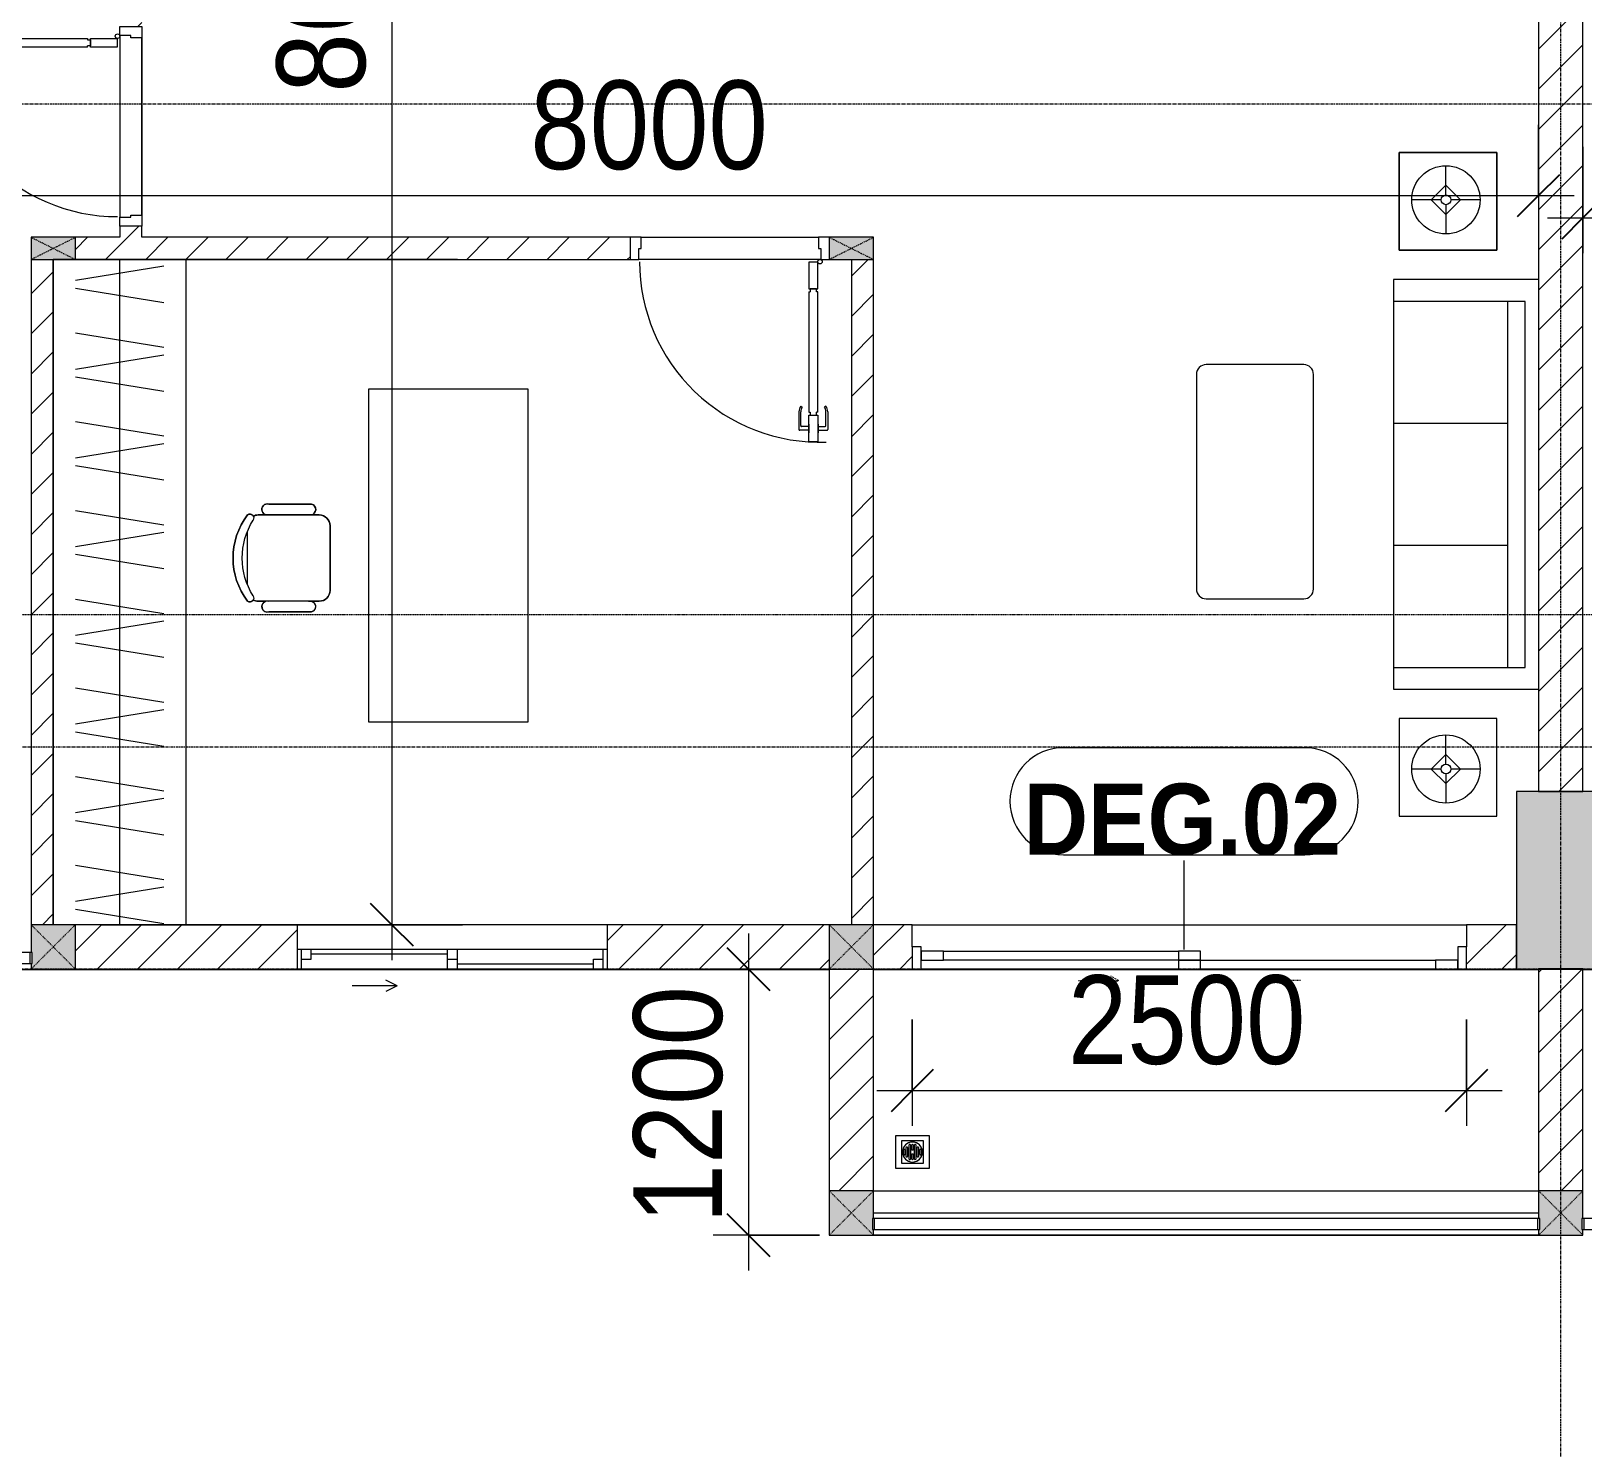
# Model space of a CAD drawing. Header units: millimetres. Extents: x 1591 to 239243, y -15958 to 82755.
# Drawn here: x 164251 to 171251, y 22377 to 28767 of the extents above; entities that cross this region are included whole.
import ezdxf

# ---------------------------------------------------------------- set-up
doc = ezdxf.new("R2010")
doc.units = ezdxf.units.MM
for name, pattern in [('Dash Dot 3_16_', [7.9375, 4.7625, -1.5875, 0, -1.5875]), ('Dash_2_', [6, 3, -3]), ('Grid Line', [22.225, 12.7, -3.175, 3.175, -3.175])]:
    doc.linetypes.add(name, pattern=pattern)
for name, color, linetype, lineweight in [('0-1', 250, 'Continuous', 5), ('A-ANNO-DIMS', 211, 'Continuous', 9), ('A-ANNO-DIMS-160', 211, 'Continuous', 9), ('A-DETL-GENF-1', 9, 'Continuous', 9), ('A-DOOR', 31, 'Continuous', 9), ('A-DOOR-1', 254, 'Continuous', 9), ('A-DOOR-2', 9, 'Continuous', 9), ('A-DOOR-FRAM', 31, 'Continuous', 9), ('A-DOOR-HDLN', 31, 'Dash_2_', 9), ('A-DOOR-IDEN', 31, 'Continuous', 9), ('A-FLOR-1', 7, 'Continuous', 9), ('A-FLOR-2', 9, 'Continuous', 9), ('A-FLOR-HRAL', 11, 'Continuous', 9), ('A-FLOR-HRAL-1', 254, 'Continuous', 9), ('A-FLOR-HRAL-2', 9, 'Continuous', 9), ('A-GLAZ', 151, 'Continuous', 9), ('A-WALL', 113, 'Continuous', 9), ('A-WALL-1', 253, 'Continuous', 18), ('A-WALL-2', 9, 'Continuous', 9), ('A-WALL-3', 113, 'Continuous', 18), ('A-WALL-PATT-1', 10, 'Continuous', 9), ('A-WALL-PATT-2', 111, 'Continuous', 9), ('G-ANNO-SYMB-1', 111, 'Dash Dot 3_16_', 18), ('I-FURN', 30, 'Continuous', 9), ('I-FURN-1', 254, 'Continuous', 9), ('M-EQPM-1', 254, 'Continuous', 9), ('S-COLS', 52, 'Continuous', 9), ('S-COLS-1', 52, 'Continuous', 5), ('S-COLS-2', 250, 'Continuous', 18), ('S-COLS-4', 254, 'Continuous', 9), ('S-COLS-5', 253, 'Continuous', 18), ('S-COLS-6', 52, 'Continuous', 18), ('S-COLS-HDLN', 52, 'Dash_2_', 9), ('S-COLS-HDLN-1', 9, 'Dash_2_', 9), ('S-GRID-1', 1, 'Grid Line', 9)]:
    doc.layers.add(name, color=color, linetype=linetype, lineweight=lineweight)
doc.styles.add('Arial_B_4', font='arialbd_0.ttf', dxfattribs={"width": 0.9, "height": 320})
doc.styles.add('UTM Avo', font='UTM Avo.ttf', dxfattribs={"width": 0.9, "height": 400})
doc.dimstyles.new('1_Dim_chi_tiet_2_5', dxfattribs={"dimscale": 304.8, "dimtxt": 399.720379, "dimasz": 0.629921, "dimexe": 0.524934, "dimexo": 0.0625, "dimgap": 0.052493, "dimtad": 1, "dimdec": 0, "dimrnd": 5, "dimzin": 0, "dimdsep": 46, "dimtxsty": 'UTM Avo', "dimblk1": 'OBLIQUE', "dimblk2": 'OBLIQUE', "dimsah": 1, "dimcen": 0.09, "dimdle": 0.524934, "dimazin": 0, "dimtfac": 1, "dimtdec": 4, "dimtix": 1, "dimtmove": 0, "dimatfit": 3, "dimfxl": 1.049869, "dimfxlon": 1, "dimtvp": 1, "dimtolj": 1, "dimtzin": 0, "dimarcsym": 2})
doc.dimstyles.new('1_Dim_chi_tiet_2_5_1', dxfattribs={"dimscale": 304.8, "dimtxt": 399.720379, "dimasz": 0.629921, "dimexe": 0.524934, "dimexo": 0.0625, "dimgap": 0.052493, "dimtad": 1, "dimdec": 0, "dimrnd": 5, "dimzin": 0, "dimdsep": 46, "dimtxsty": 'UTM Avo', "dimblk1": 'OBLIQUE', "dimblk2": 'OBLIQUE', "dimsah": 1, "dimcen": 0.09, "dimdle": 0.524934, "dimazin": 0, "dimtfac": 1, "dimtdec": 4, "dimtix": 1, "dimtmove": 0, "dimatfit": 3, "dimfxl": 1.049869, "dimfxlon": 1, "dimtvp": 1, "dimtolj": 1, "dimtzin": 0, "dimarcsym": 2})
pattern_1 = [(45, (0, 0), (-90.50967, 90.50967), [])]
pattern_2 = [(45, (101998.83, 0), (-90.50967, 90.50967), [])]

# ---------------------------------------------------------------- blocks, each defined once
blk = doc.blocks.new('NCV_TKTC_KET CAU_rvt-1-TKCS_MB TẦNG 5')
at = {"layer": 'S-COLS-1'}
blk.add_hatch(color=256, dxfattribs=at).paths.add_polyline_path([(69352.6, 24536.9), (69352.6, 25336.9), (68952.6, 25336.9), (68952.6, 24536.9), (69252.6, 24536.9)])
at = {"layer": 'A-FLOR-1'}
for p, q in [((61127.6, 24535.3), (62252.6, 24535.3)), ((62252.6, 24535.3), (65852.6, 24535.3)), ((66052.6, 24535.3), (69052.6, 24535.3)), ((69252.6, 24535.3), (73833.2, 24535.3)), ((66052.6, 23336.9), (69052.6, 23336.9))]:
    blk.add_line(p, q, dxfattribs=at)
at = {"layer": 'S-COLS-2'}
for p, q in [((69352.6, 25336.9), (68952.6, 25336.9)), ((68952.6, 25336.9), (68952.6, 24536.9)), ((68952.6, 24536.9), (69352.6, 24536.9))]:
    blk.add_line(p, q, dxfattribs=at)
blk = doc.blocks.new('DOOR_CW_01 CANH MO-PANEL KINH - DIW_01-900x2200-CỬA GỖ VÂN LAMINATE-553393-TKCS_MB TẦNG 5')
at = {"layer": 'A-DETL-GENF-1'}
for p, q in [((-397, 872), (-357, 872)), ((-397, 752), (-397, 872)), ((-357, 872), (-357, 752)), ((-442, 737), (-442, 816.5)), ((-399, 820.5), (-438, 820.5)), ((-434, 799.5), (-434, 737)), ((-399, 803.5), (-430, 803.5)), ((-399, 831.8), (-397, 831.8)), ((-399, 792.2), (-399, 831.8)), ((-397, 792.2), (-399, 792.2)), ((-397, 792.2), (-397, 831.8)), ((-357, 792.2), (-357, 831.8)), ((-355, 831.8), (-357, 831.8)), ((-357, 792.2), (-355, 792.2)), ((-355, 792.2), (-355, 831.8)), ((-355, 820.5), (-316, 820.5)), ((-355, 803.5), (-324, 803.5)), ((-320, 799.5), (-320, 737)), ((-312, 737), (-312, 816.5)), ((-433.9, 711.2), (-427.3, 715.8)), ((-357, 752), (-397, 752)), ((-397, 738), (-391, 738)), ((-397, 738), (-397, 196)), ((-363, 752), (-391, 752)), ((-391, 752), (-391, 738)), ((-363, 738), (-363, 752)), ((-357, 738), (-363, 738)), ((-357, 196), (-357, 738)), ((-320.1, 711.2), (-326.7, 715.8)), ((-397, 196), (-391, 196)), ((-357, 182), (-397, 182)), ((-397, 182), (-397, 62)), ((-391, 196), (-391, 182)), ((-391, 182), (-363, 182)), ((-357, 196), (-363, 196)), ((-363, 182), (-363, 196)), ((-357, 62), (-357, 182)), ((-397, 62), (-357, 62))]:
    blk.add_line(p, q, dxfattribs=at)
blk.add_circle((-407, 60), 10, dxfattribs=at)
for centre, radius, start, end in [((-407, 60), 814, 360, 92), ((-438, 816.5), 4, 90, 180), ((-430, 799.5), 4, 90, 180), ((-324, 799.5), 4, 360, 90), ((-316, 816.5), 4, 0, 90), ((-397, 737), 45, 180, 215), ((-397, 737), 37, 180, 215), ((-357, 737), 37, 325, 0), ((-357, 737), 45, 325, 0)]:
    blk.add_arc(centre, radius, start, end, dxfattribs=at)
at = {"layer": 'A-DOOR-2'}
for p, q in [((-410, 50), (-450, 50)), ((-450, 50), (-450, -50)), ((-410, 0), (-410, 50)), ((-400, 0), (-410, 0)), ((-407, 50), (-382, 50)), ((-400, -50), (-400, 0)), ((410, 0), (400, 0)), ((400, 0), (400, -50)), ((450, 50), (410, 50)), ((410, 50), (410, 0)), ((450, -50), (450, 50)), ((-450, -50), (-400, -50)), ((400, -50), (450, -50))]:
    blk.add_line(p, q, dxfattribs=at)
blk = doc.blocks.new('TU DO LV A - TU DO LV A-885793-TKCS_MB TẦNG 5')
at = {"layer": 'I-FURN'}
for p, q in [((4.3, 101), (68.9, 499)), ((169, 101), (104.4, 499)), ((202.5, 101), (267.1, 499)), ((404.3, 101), (468.9, 499)), ((569, 101), (504.4, 499)), ((602.5, 101), (667.1, 499)), ((804.3, 101), (868.9, 499)), ((969, 101), (904.4, 499)), ((1002.5, 101), (1067.1, 499)), ((1204.3, 101), (1268.9, 499)), ((1369, 101), (1304.4, 499)), ((1402.5, 101), (1467.1, 499)), ((1604.3, 101), (1668.9, 499)), ((1769, 101), (1704.4, 499)), ((1802.5, 101), (1867.1, 499)), ((2004.3, 101), (2068.9, 499)), ((2169, 101), (2104.4, 499)), ((2202.5, 101), (2267.1, 499)), ((2404.3, 101), (2468.9, 499)), ((2569, 101), (2504.4, 499)), ((2602.5, 101), (2667.1, 499)), ((2804.3, 101), (2868.9, 499)), ((2969, 101), (2904.4, 499)), ((0, 300), (3000, 300)), ((0, 0), (3000, 0))]:
    blk.add_line(p, q, dxfattribs=at)
at = {"layer": 'I-FURN-1'}
blk.add_line((0, 0), (3000, 0), dxfattribs=at)
blk = doc.blocks.new('BAN LV A - BAN LV A_dwg_ban hoc2-348006-TKCS_MB TẦNG 5')
at = {"layer": 'I-FURN'}
for p, q in [((145.8, 437.4), (-145.8, 437.4)), ((-243, 354.4), (-243, 162)), ((-194.4, 388.8), (-194.4, 113.4)), ((194.4, 113.4), (194.4, 388.8)), ((194.4, 351.4), (194.4, 150.8)), ((243.7, 162), (243.7, 354.4)), ((-120.5, 64.8), (120.5, 64.8))]:
    blk.add_line(p, q, dxfattribs=at)
at = {"layer": 'I-FURN', "flags": 128}
blk.add_lwpolyline([(-737.8, 610.5), (-737.8, 1330.5), (-154.9, 1330.5), (762.2, 1330.5), (762.2, 610.5)], close=True, dxfattribs=at)
at = {"layer": 'I-FURN'}
for centre, radius, start, end in [((-145.8, 388.8), 48.6, 90, 180), ((145.8, 388.8), 48.6, 360, 90), ((-218.7, 347.3), 25.3, 343.7398, 163.7398), ((219.4, 347.3), 25.3, 16.2602, 170.70537), ((-218.7, 154.9), 25.3, 163.7398, 16.2602), ((219.4, 154.9), 25.3, 189.29463, 16.2602), ((-180.2, 75.4), 17.8, 57.97259, 216.69006), ((-145.8, 113.4), 48.6, 180, 207.58444), ((0, 359.3), 318.2, 237.57575, 302.42425), ((180.2, 75.4), 17.8, 323.30994, 122.02741), ((145.8, 113.4), 48.6, 332.41556, 0), ((0, 324), 324, 233.1301, 306.8699)]:
    blk.add_arc(centre, radius, start, end, dxfattribs=at)
blk = doc.blocks.new('BAN LV A - BAN LV A_dwg-348005-TKCS_MB TẦNG 5')
at = {"extrusion": (0, 0, -1), "zscale": -1, "rotation": 180}
blk.add_blockref('BAN LV A - BAN LV A_dwg_ban hoc2-348006-TKCS_MB TẦNG 5', (-729, 1383.7), dxfattribs=at)
blk = doc.blocks.new('BAN LV A - BAN LV A-348231-TKCS_MB TẦNG 5')
at = {"layer": 'I-FURN-1'}
for p, q in [((534.6, 1270.3), (534.6, 1235.9)), ((923.4, 1232.9), (923.4, 1270.3)), ((486, 1221.7), (486, 1029.3)), ((972.7, 1029.3), (972.7, 1221.7)), ((534.6, 1029.3), (534.6, 994.9)), ((923.4, 994.9), (923.4, 1032.3)), ((583.2, 946.3), (874.8, 946.3)), ((1491.2, 773.2), (-8.8, 773.2)), ((-8.8, 773.2), (-8.8, 53.2)), ((1491.2, 53.2), (1491.2, 773.2)), ((-8.8, 53.2), (1491.2, 53.2))]:
    blk.add_line(p, q, dxfattribs=at)
for centre, radius, start, end in [((729, 1059.7), 324, 53.1301, 126.8699), ((548.9, 1308.3), 17.8, 143.30994, 240.59603), ((583.2, 1270.3), 48.6, 152.41556, 180), ((909.2, 1308.3), 17.8, 299.40397, 36.69006), ((874.8, 1270.3), 48.6, 360, 27.58444), ((510.3, 1228.8), 25.3, 16.2602, 196.2602), ((948.4, 1228.8), 25.3, 343.7398, 170.70537), ((510.3, 1036.4), 25.3, 196.2602, 343.7398), ((583.2, 994.9), 48.6, 180, 270), ((874.8, 994.9), 48.6, 270, 360), ((948.4, 1036.4), 25.3, 189.29463, 343.7398)]:
    blk.add_arc(centre, radius, start, end, dxfattribs=at)
blk.add_blockref('BAN LV A - BAN LV A_dwg-348005-TKCS_MB TẦNG 5', (0, 0))
blk = doc.blocks.new('LOBBY_SOFA_1 - LOBBY_SOFA_1-V46-TKCS_MB TẦNG 5')
at = {"layer": 'I-FURN'}
for p, q in [((-2556, -4.9), (-2556, -660)), ((-2457, -66), (-2457, -660)), ((-807, -66), (-2457, -66)), ((-807, -660), (-807, -66)), ((-708, -660), (-708, -4.9)), ((-3128.2, -193.5), (-2688.2, -193.5)), ((-3128.2, -633.5), (-3128.2, -193.5)), ((-2688.2, -193.5), (-2688.2, -633.5)), ((-807, -143), (-2457, -143)), ((-1907, -143), (-1907, -660)), ((-1357, -143), (-1357, -660)), ((-575.9, -193.5), (-575.9, -633.5)), ((-135.9, -193.5), (-575.9, -193.5)), ((-135.9, -633.5), (-135.9, -193.5)), ((-2915.4, -269), (-2915.4, -401)), ((-348.6, -269), (-348.6, -401)), ((-2915.4, -357), (-2981.4, -423)), ((-2849.4, -423), (-2915.4, -357)), ((-414.6, -423), (-348.6, -357)), ((-348.6, -357), (-282.6, -423)), ((-2937.4, -423), (-3069.4, -423)), ((-2981.4, -423), (-2915.4, -489)), ((-2915.4, -489), (-2849.4, -423)), ((-2915.4, -445), (-2915.4, -577)), ((-2893.4, -423), (-2761.4, -423)), ((-370.6, -423), (-502.6, -423)), ((-348.6, -489), (-414.6, -423)), ((-282.6, -423), (-348.6, -489)), ((-348.6, -445), (-348.6, -577)), ((-326.6, -423), (-194.6, -423)), ((-2688.2, -633.5), (-3128.2, -633.5)), ((-2556, -660), (-708, -660)), ((-575.9, -633.5), (-135.9, -633.5)), ((-1160.3, -1020.5), (-2128.3, -1020.5)), ((-2172.3, -1064.5), (-2172.3, -1504.5)), ((-1116.3, -1504.5), (-1116.3, -1064.5)), ((-2128.3, -1548.5), (-1160.3, -1548.5))]:
    blk.add_line(p, q, dxfattribs=at)
for centre, radius in [((-2915.4, -423), 154), ((-348.6, -423), 154), ((-2915.4, -423), 22), ((-348.6, -423), 22)]:
    blk.add_circle(centre, radius, dxfattribs=at)
for centre, start, end in [((-2128.3, -1064.5), 90, 180), ((-1160.3, -1064.5), 0, 90), ((-2128.3, -1504.5), 180, 270), ((-1160.3, -1504.5), 270, 0)]:
    blk.add_arc(centre, 44, start, end, dxfattribs=at)
at = {"layer": 'I-FURN-1'}
for p, q in [((-2556, -4.9), (-2556, -660)), ((-708, -660), (-708, -4.9)), ((-2688.2, -193.5), (-3128.2, -193.5)), ((-3128.2, -193.5), (-3128.2, -633.5)), ((-2688.2, -633.5), (-2688.2, -193.5)), ((-135.9, -193.5), (-575.9, -193.5)), ((-575.9, -193.5), (-575.9, -633.5)), ((-135.9, -633.5), (-135.9, -193.5)), ((-3128.2, -633.5), (-2688.2, -633.5)), ((-2556, -660), (-708, -660)), ((-575.9, -633.5), (-135.9, -633.5)), ((-1160.3, -1020.5), (-2128.3, -1020.5)), ((-2172.3, -1064.5), (-2172.3, -1504.5)), ((-1116.3, -1504.5), (-1116.3, -1064.5)), ((-2128.3, -1548.5), (-1160.3, -1548.5))]:
    blk.add_line(p, q, dxfattribs=at)
for centre, start, end in [((-2128.3, -1064.5), 90, 180), ((-1160.3, -1064.5), 0, 90), ((-2128.3, -1504.5), 180, 270), ((-1160.3, -1504.5), 270, 0)]:
    blk.add_arc(centre, 44, start, end, dxfattribs=at)
blk = doc.blocks.new('THU NUOC - THU NUOC-455054-TKCS_MB TẦNG 5')
at = {"layer": 'M-EQPM-1'}
for p, q in [((-66.3, -70.6), (-66.3, 79.4)), ((-66.3, 79.4), (83.7, 79.4)), ((83.7, 79.4), (83.7, -70.6)), ((58.7, 54.4), (-41.3, 54.4)), ((-41.3, 54.4), (-41.3, -45.6)), ((-23.3, 19.6), (40.9, 19.6)), ((40.9, 13.6), (-23.3, 13.6)), ((-23.3, 7.2), (0.7, 7.2)), ((0.7, 1.2), (-23.3, 1.2)), ((-11, 32.1), (28.5, 32.1)), ((28.5, 26.1), (-11, 26.1)), ((-1.1, 44.5), (18.5, 44.5)), ((18.5, 38.5), (-1.1, 38.5)), ((0.7, 7.2), (0.7, 1.2)), ((16.7, 1.2), (16.7, 7.2)), ((16.7, 7.2), (40.9, 7.2)), ((40.9, 1.2), (16.7, 1.2)), ((58.7, -45.6), (58.7, 54.4)), ((-41.3, -45.6), (58.7, -45.6)), ((-23.3, -4.8), (40.9, -4.8)), ((40.9, -10.8), (-23.3, -10.8)), ((-11, -17.3), (28.5, -17.3)), ((28.5, -23.3), (-11, -23.3)), ((-1.1, -29.6), (18.5, -29.6)), ((18.5, -35.6), (-1.1, -35.6)), ((83.7, -70.6), (-66.3, -70.6))]:
    blk.add_line(p, q, dxfattribs=at)
for centre, radius, start, end in [((8.7, 4.4), 45, 0, 180), ((8.7, 4.4), 45, 360, 180), ((8.7, 4.4), 45, 180, 0), ((8.7, 4.4), 45, 180, 360), ((-23.3, 16.6), 3, 90, 270), ((-23.3, 4.2), 3, 90, 270), ((-11, 29.1), 3, 90, 270), ((-1.1, 41.5), 3, 90, 270), ((18.5, 41.5), 3, 270, 90), ((28.5, 29.1), 3, 270, 90), ((40.9, 16.6), 3, 270, 90), ((40.9, 4.2), 3, 270, 90), ((-23.3, -7.8), 3, 90, 270), ((-11, -20.3), 3, 90, 270), ((-1.1, -32.6), 3, 90, 270), ((18.5, -32.6), 3, 270, 90), ((28.5, -20.3), 3, 270, 90), ((40.9, -7.8), 3, 270, 90)]:
    blk.add_arc(centre, radius, start, end, dxfattribs=at)
blk = doc.blocks.new('Railing - 50 x 10mm-901205-TKCS_MB TẦNG 5')
at = {"layer": 'A-FLOR-HRAL-2'}
for p, q in [((25, 5), (-25, 5)), ((-25, 5), (-25, -5)), ((25, -5), (25, 5)), ((-25, -5), (25, -5))]:
    blk.add_line(p, q, dxfattribs=at)
blk = doc.blocks.new('Railing - Railing-883261-TKCS_MB TẦNG 5')
at = {"layer": 'A-FLOR-HRAL-2'}
for p, q in [((39339.1, 15351.2), (38244.1, 15351.2)), ((38244.1, 15301.2), (39339.1, 15301.2))]:
    blk.add_line(p, q, dxfattribs=at)
at = {"rotation": 90.00000000000001}
for p in [(38219.1, 15326.2), (39344.1, 15326.2)]:
    blk.add_blockref('Railing - 50 x 10mm-901205-TKCS_MB TẦNG 5', p, dxfattribs=at)
blk = doc.blocks.new('G1_SOF - BO TRU - 100x200-V79-TKCS_MB TẦNG 5')
at = {"layer": 'S-COLS'}
blk.add_hatch(color=256, dxfattribs=at).paths.add_polyline_path([(50, -100), (50, 98.4), (-50, 98.4), (-50, -100)])
at = {"layer": 'S-COLS-5'}
for p, q in [((-50, 98.4), (-50, -100)), ((50, -100), (50, 98.4)), ((-50, -100), (50, -100))]:
    blk.add_line(p, q, dxfattribs=at)
at = {"layer": 'S-COLS-HDLN-1'}
for p, q in [((50, 100), (-50, -100)), ((-50, 100), (50, -100))]:
    blk.add_line(p, q, dxfattribs=at)
blk = doc.blocks.new('G1_SOF - BO TRU - 100x200-745959-TKCS_MB TẦNG 5')
at = {"layer": 'S-COLS'}
blk.add_hatch(color=256, dxfattribs=at).paths.add_polyline_path([(-50, 100), (-50, -100), (50, -100), (50, 100)])
at = {"layer": 'S-COLS-5'}
for p, q in [((50, 100), (-50, 100)), ((-50, 100), (-50, -100)), ((50, -100), (50, 100)), ((-50, -100), (50, -100))]:
    blk.add_line(p, q, dxfattribs=at)
at = {"layer": 'S-COLS-HDLN-1'}
for p, q in [((50, 100), (-50, -100)), ((-50, 100), (50, -100))]:
    blk.add_line(p, q, dxfattribs=at)
blk = doc.blocks.new('DOOR_CW_01 CANH MO-PANEL KINH - DIG_01-900x2200-CỬA NHÔM KÍNH-901215-TKCS_MB TẦNG 5')
at = {"layer": 'A-DETL-GENF-1'}
for p, q in [((-397, -182), (-397, -62)), ((-397, -62), (-357, -62)), ((-357, -62), (-357, -182)), ((-357, -182), (-397, -182)), ((-397, -196), (-391, -196)), ((-397, -738), (-397, -196)), ((-391, -196), (-391, -182)), ((-391, -182), (-363, -182)), ((-363, -182), (-363, -196)), ((-357, -196), (-363, -196)), ((-357, -196), (-357, -738)), ((-442, -737), (-442, -816.5)), ((-434, -799.5), (-434, -737)), ((-433.9, -711.2), (-427.3, -715.8)), ((-397, -738), (-391, -738)), ((-357, -752), (-397, -752)), ((-397, -752), (-397, -872)), ((-391, -752), (-391, -738)), ((-363, -752), (-391, -752)), ((-357, -738), (-363, -738)), ((-363, -738), (-363, -752)), ((-357, -872), (-357, -752)), ((-320.1, -711.2), (-326.7, -715.8)), ((-320, -799.5), (-320, -737)), ((-312, -737), (-312, -816.5)), ((-399, -820.5), (-438, -820.5)), ((-399, -803.5), (-430, -803.5)), ((-399, -792.2), (-399, -831.8)), ((-397, -792.2), (-399, -792.2)), ((-399, -831.8), (-397, -831.8)), ((-397, -792.2), (-397, -831.8)), ((-357, -792.2), (-357, -831.8)), ((-357, -792.2), (-355, -792.2)), ((-355, -831.8), (-357, -831.8)), ((-355, -792.2), (-355, -831.8)), ((-355, -803.5), (-324, -803.5)), ((-355, -820.5), (-316, -820.5)), ((-397, -872), (-357, -872))]:
    blk.add_line(p, q, dxfattribs=at)
blk.add_circle((-407, -60), 10, dxfattribs=at)
for centre, radius, start, end in [((-407, -60), 814, 268, 0), ((-397, -737), 45, 145, 180), ((-397, -737), 37, 145, 180), ((-357, -737), 37, 0, 35), ((-357, -737), 45, 360, 35), ((-438, -816.5), 4, 180, 270), ((-430, -799.5), 4, 180, 270), ((-324, -799.5), 4, 270, 0), ((-316, -816.5), 4, 270, 0)]:
    blk.add_arc(centre, radius, start, end, dxfattribs=at)
at = {"layer": 'A-DOOR-2'}
for p, q in [((-450, -50), (-450, 50)), ((-450, 50), (-400, 50)), ((-400, 50), (-400, 0)), ((400, 0), (400, 50)), ((400, 50), (450, 50)), ((450, 50), (450, -50)), ((-410, -50), (-450, -50)), ((-410, 0), (-410, -50)), ((-400, 0), (-410, 0)), ((-407, -50), (-382, -50)), ((410, 0), (400, 0)), ((410, -50), (410, 0)), ((450, -50), (410, -50))]:
    blk.add_line(p, q, dxfattribs=at)
blk = doc.blocks.new('NCV_TKTC_TANG 5_rvt-1-TKCS_MB TẦNG 5')
at = {"layer": 'A-WALL-PATT-1'}
h = blk.add_hatch(dxfattribs=at)
h.set_pattern_fill('FP_1', color=256, style=0, pattern_type=2)
h.set_pattern_definition(pattern_1)
h.paths.add_polyline_path([(62752.6, 27836.9), (62752.6, 27886.9), (62652.6, 27886.9), (62652.6, 27836.9)])
h.paths.add_polyline_path([(62752.6, 28786.9), (62752.6, 28836.9), (62652.6, 28836.9), (62652.6, 28786.9), (62702.6, 28786.9)])
h = blk.add_hatch(dxfattribs=at)
h.set_pattern_fill('FP_1', color=256, style=0, pattern_type=2)
h.set_pattern_definition(pattern_1)
h.paths.add_polyline_path([(64954.2, 27736.9), (64954.2, 27836.9), (62452.6, 27836.9), (62452.6, 27736.9), (64175.6, 27736.9)])
h = blk.add_hatch(dxfattribs=at)
h.set_pattern_fill('FP_1', color=256, style=0, pattern_type=2)
h.set_pattern_definition(pattern_1)
h.paths.add_polyline_path([(62277, 24736.9), (62352.6, 24736.9), (62352.6, 27736.9), (62252.6, 27736.9), (62252.6, 24736.9)])
h = blk.add_hatch(dxfattribs=at)
h.set_pattern_fill('FP_1', color=256, style=0, pattern_type=2)
h.set_pattern_definition(pattern_1)
h.paths.add_polyline_path([(65952.6, 24736.9), (66052.6, 24736.9), (66052.6, 27736.9), (65952.6, 27736.9), (65952.6, 25336.9)])
at = {"layer": 'A-FLOR-2'}
for p, q in [((62652.6, 28746.9), (62652.6, 27926.9)), ((62752.6, 28736.9), (62752.6, 27936.9)), ((62752.6, 27936.9), (62752.6, 28736.9)), ((65004.2, 27836.9), (65804.2, 27836.9)), ((62352.6, 27736.9), (62352.6, 24736.9)), ((62452.6, 27736.9), (62352.6, 27736.9)), ((62952.6, 27736.9), (62452.6, 27736.9)), ((64175.6, 27736.9), (62952.6, 27736.9)), ((65814.2, 27736.9), (64994.2, 27736.9)), ((62563.5, 24736.9), (62952.6, 24736.9)), ((62952.6, 24736.9), (63452.6, 24736.9)), ((63452.6, 24736.9), (64175.6, 24736.9)), ((66227.6, 24736.9), (68727.6, 24736.9)), ((66052.6, 23536.9), (69052.6, 23536.9))]:
    blk.add_line(p, q, dxfattribs=at)
at = {"layer": 'A-WALL-1'}
for p, q in [((62652.6, 27886.9), (62652.6, 27836.9)), ((62752.6, 27836.9), (62752.6, 27886.9)), ((62652.6, 27836.9), (62452.6, 27836.9)), ((64954.2, 27836.9), (62752.6, 27836.9)), ((62252.6, 27736.9), (62252.6, 24736.9)), ((62352.6, 24736.9), (62352.6, 27736.9)), ((62452.6, 27736.9), (64954.2, 27736.9)), ((65952.6, 27736.9), (65952.6, 24736.9)), ((66052.6, 24736.9), (66052.6, 27736.9))]:
    blk.add_line(p, q, dxfattribs=at)
at = {"layer": 'A-WALL-2'}
for p, q in [((65004.2, 27836.9), (65804.2, 27836.9)), ((65814.2, 27736.9), (64994.2, 27736.9))]:
    blk.add_line(p, q, dxfattribs=at)
at = {"layer": 'A-DOOR-1'}
for name, p, rotation in [('DOOR_CW_01 CANH MO-PANEL KINH - DIG_01-900x2200-CỬA NHÔM KÍNH-901215-TKCS_MB TẦNG 5', (62702.6, 28336.9), 269.9999999999989), ('DOOR_CW_01 CANH MO-PANEL KINH - DIW_01-900x2200-CỬA GỖ VÂN LAMINATE-553393-TKCS_MB TẦNG 5', (65404.2, 27786.9), 180)]:
    blk.add_blockref(name, p, dxfattribs=dict(at, rotation=rotation))
at = {"layer": 'A-FLOR-HRAL-1'}
blk.add_blockref('Railing - Railing-883261-TKCS_MB TẦNG 5', (22908.5, 9260.7), dxfattribs=at)
at = {"layer": 'I-FURN-1'}
for name, p, rotation in [('LOBBY_SOFA_1 - LOBBY_SOFA_1-V46-TKCS_MB TẦNG 5', (69057.5, 25090.4), 270.0000000000005), ('TU DO LV A - TU DO LV A-885793-TKCS_MB TẦNG 5', (62952.6, 24736.9), 89.99999999999993), ('BAN LV A - BAN LV A-348231-TKCS_MB TẦNG 5', (64547.4, 25661.2), 90.0000000000001)]:
    blk.add_blockref(name, p, dxfattribs=dict(at, rotation=rotation))
at = {"layer": 'M-EQPM-1', "rotation": 90.00000000000007}
blk.add_blockref('THU NUOC - THU NUOC-455054-TKCS_MB TẦNG 5', (66232.6, 23703.1), dxfattribs=at)
at = {"layer": 'S-COLS-4', "rotation": 89.99999999999945}
for name, p in [('G1_SOF - BO TRU - 100x200-745959-TKCS_MB TẦNG 5', (62352.6, 27786.9)), ('G1_SOF - BO TRU - 100x200-V79-TKCS_MB TẦNG 5', (65952.6, 27786.9))]:
    blk.add_blockref(name, p, dxfattribs=at)
blk = doc.blocks.new('G1_SOF - BO TRU - 200x200-V14-TKCS_MB TẦNG 5')
at = {"layer": 'S-COLS'}
blk.add_hatch(color=256, dxfattribs=at).paths.add_polyline_path([(100, -100), (100, 100), (-100, 100), (-99, -25.1), (-95, -25.1), (-95.8, -75.1), (-100, -75.1), (-98.8, -100), (-95, -100)])
at = {"layer": 'S-COLS-6'}
for p, q in [((100, 100), (-100, 100)), ((-100, 100), (-100, -25.1)), ((100, -100), (100, 100)), ((-100, -75.1), (-100, -100)), ((-100, -100), (100, -100))]:
    blk.add_line(p, q, dxfattribs=at)
at = {"layer": 'S-COLS-HDLN'}
for p, q in [((100, 100), (-100, -100)), ((-100, 100), (100, -100))]:
    blk.add_line(p, q, dxfattribs=at)
blk = doc.blocks.new('G1_SOF - BO TRU - 200x200-V16-TKCS_MB TẦNG 5')
at = {"layer": 'S-COLS'}
blk.add_hatch(color=256, dxfattribs=at).paths.add_polyline_path([(99.9, -100), (100, -99.6), (99.9, -74.6), (94.9, -74.6), (94.9, -24.6), (100, -24.6), (99.9, 100), (-100, 100), (-100, -24.6), (-95.1, -24.6), (-95.1, -74.6), (-100, -74.6), (-100, -100)])
at = {"layer": 'S-COLS-6'}
for p, q in [((100, 100), (-100, 100)), ((-100, 100), (-100, -24.6)), ((100, -24.6), (100, 100)), ((-100, -74.6), (-100, -100)), ((-100, -100), (100, -100)), ((100, -100), (100, -74.6))]:
    blk.add_line(p, q, dxfattribs=at)
at = {"layer": 'S-COLS-HDLN'}
for p, q in [((100, 100), (-100, -100)), ((-100, 100), (100, -100))]:
    blk.add_line(p, q, dxfattribs=at)
blk = doc.blocks.new('G1_SOF - BO TRU - 200x200-V17-TKCS_MB TẦNG 5')
at = {"layer": 'S-COLS'}
blk.add_hatch(color=256, dxfattribs=at).paths.add_polyline_path([(-100, -100), (100, -99.6), (100, -74.6), (95, -73.3), (95, -24.6), (100, -24.6), (100, 100), (-100, 100), (-100, -100)])
at = {"layer": 'S-COLS-6'}
for p, q in [((100, 100), (-100, 100)), ((-100, 100), (-100, -100)), ((100, -24.6), (100, 100)), ((-100, -100), (100, -100)), ((100, -100), (100, -74.6))]:
    blk.add_line(p, q, dxfattribs=at)
at = {"layer": 'S-COLS-HDLN'}
for p, q in [((100, 100), (-100, -100)), ((-100, 100), (100, -100))]:
    blk.add_line(p, q, dxfattribs=at)
blk = doc.blocks.new('G1_SOF - BO TRU - 200x200-3055083-TKCS_MB TẦNG 5')
at = {"layer": 'S-COLS'}
blk.add_hatch(color=256, dxfattribs=at).paths.add_polyline_path([(100, -100), (100, 100), (-100, 100), (-100, -100), (8.4, -100)])
at = {"layer": 'S-COLS-6'}
for p, q in [((100, 100), (-100, 100)), ((-100, 100), (-100, -100)), ((100, -100), (100, 100)), ((-100, -100), (100, -100))]:
    blk.add_line(p, q, dxfattribs=at)
at = {"layer": 'S-COLS-HDLN'}
for p, q in [((100, 100), (-100, -100)), ((-100, 100), (100, -100))]:
    blk.add_line(p, q, dxfattribs=at)
blk = doc.blocks.new('1_FAMILY RVT - W01-WxH 1400x1400xmm-389822-TKCS_MB TẦNG 5')
at = {"layer": 'A-GLAZ'}
for p, q in [((248.4, 172.39), (299.2, 197.79)), ((248.4, 172.39), (299.2, 146.99)), ((248.4, 172.39), (451.6, 172.39)), ((-700, 96.19), (-700, -103.81)), ((700, 96.19), (-700, 96.19)), ((-700, 96.19), (-636.5, 96.19)), ((-680.95, 96.19), (-680.95, 7.29)), ((-636.5, 96.19), (-22.225, 96.19)), ((-636.5, 96.19), (-636.5, 51.74)), ((-636.5, 73.965), (-22.225, 73.965)), ((-22.225, 7.29), (-22.225, 96.19)), ((-22.225, 96.19), (22.225, 96.19)), ((22.225, 96.19), (680.95, 96.19)), ((22.225, 96.19), (22.225, 7.29)), ((680.95, 96.19), (700, 96.19)), ((680.95, 96.19), (680.95, 7.29)), ((700, -103.81), (700, 96.19)), ((-700, 7.29), (-680.95, 7.29)), ((-636.5, 51.74), (-680.95, 51.74)), ((-680.95, 7.29), (-22.225, 7.29)), ((22.225, 51.74), (-22.225, 51.74)), ((-22.225, 7.29), (22.225, 7.29)), ((22.225, 29.515), (636.5, 29.515)), ((22.225, 7.29), (636.5, 7.29)), ((636.5, 51.74), (636.5, 7.29)), ((680.95, 51.74), (636.5, 51.74)), ((636.5, 7.29), (700, 7.29)), ((-700, -103.81), (700, -103.81))]:
    blk.add_line(p, q, dxfattribs=at)
blk = doc.blocks.new('DEG_02-DEG_03 - DEG_02-2500x2400mm-CỬA ĐI 02 CÁNH TRƯỢT-625766-TKCS_MB TẦNG 5')
at = {"layer": 'A-DOOR'}
for p, q in [((-1110, 100), (-1210, 100)), ((-1210, 100), (-1210, 60)), ((-1110, 60), (-1110, 100)), ((-1110, 100), (-50, 100)), ((50, 100), (-50, 100)), ((-50, 100), (-50, 60)), ((50, 60), (50, 100)), ((-1210, 60), (-1110, 60)), ((-50, 60), (-1110, 60)), ((50, 60), (-50, 60)), ((-50, 60), (-50, 20)), ((-50, 60), (50, 60)), ((-50, 20), (50, 20)), ((50, 20), (50, 60)), ((50, 60), (1110, 60)), ((1110, 20), (50, 20)), ((1210, 60), (1110, 60)), ((1110, 60), (1110, 20)), ((1110, 20), (1210, 20)), ((1210, 20), (1210, 60))]:
    blk.add_line(p, q, dxfattribs=at)
at = {"layer": 'A-DOOR-FRAM'}
for p, q in [((-1210, 100), (-1250, 100)), ((-1250, 100), (-1250, 0)), ((-1210, 0), (-1210, 100)), ((1250, 100), (1210, 100)), ((1210, 100), (1210, 0)), ((1250, 0), (1250, 100)), ((-1250, 0), (-1210, 0)), ((1210, 0), (1250, 0))]:
    blk.add_line(p, q, dxfattribs=at)
at = {"layer": 'A-DOOR-HDLN'}
for p, q in [((-500.4, 151.1), (-320.4, 151.1)), ((-320.4, 151.1), (-355, 171.1)), ((-320.4, 151.1), (-355, 131.1)), ((320.4, 151.1), (355, 171.1)), ((320.4, 151.1), (355, 131.1)), ((500.4, 151.1), (320.4, 151.1))]:
    blk.add_line(p, q, dxfattribs=at)
blk = doc.blocks.new('Railing - 50 x 10mm-1251311-TKCS_MB TẦNG 5')
at = {"layer": 'A-FLOR-HRAL'}
for p, q in [((25, 5), (-25, 5)), ((-25, 5), (-25, -5)), ((25, -5), (25, 5)), ((-25, -5), (25, -5))]:
    blk.add_line(p, q, dxfattribs=at)
blk = doc.blocks.new('Railing - Railing-3261597-TKCS_MB TẦNG 5')
at = {"layer": 'A-FLOR-HRAL'}
for p, q in [((69047.6, 23412.4), (66057.6, 23412.4)), ((66057.6, 23362.4), (69047.6, 23362.4))]:
    blk.add_line(p, q, dxfattribs=at)
at = {"rotation": 90}
for p in [(66052.6, 23387.4), (69052.6, 23387.4)]:
    blk.add_blockref('Railing - 50 x 10mm-1251311-TKCS_MB TẦNG 5', p, dxfattribs=at)
blk = doc.blocks.new('Railing - Railing-3261614-TKCS_MB TẦNG 5')
at = {"layer": 'A-FLOR-HRAL'}
for p, q in [((74427.5, 23412.4), (69257.5, 23412.4)), ((69257.5, 23362.4), (74427.5, 23362.4))]:
    blk.add_line(p, q, dxfattribs=at)
at = {"rotation": 90}
for p in [(69252.5, 23387.4), (74432.5, 23387.4)]:
    blk.add_blockref('Railing - 50 x 10mm-1251311-TKCS_MB TẦNG 5', p, dxfattribs=at)
blk = doc.blocks.new('DIMBLOCK53-TKCS_MB TẦNG 5')
at = {"layer": 'A-ANNO-DIMS-160'}
for p, q in [((163051.4, 28344.6), (163051.4, 27864.6)), ((163051.4, 28024.6), (163051.4, 28344.6)), ((171051.4, 28344.6), (171051.4, 27864.6)), ((171051.4, 28024.6), (171051.4, 28344.6)), ((162891.4, 28024.6), (171211.4, 28024.6))]:
    blk.add_line(p, q, dxfattribs=at)
at = {"layer": 'A-ANNO-DIMS-160', "lineweight": 25}
for p, q in [((163051.4, 28024.6), (163147.4, 28120.6)), ((171051.4, 28024.6), (171147.4, 28120.6)), ((163051.4, 28024.6), (162955.4, 27928.6)), ((171051.4, 28024.6), (170955.4, 27928.6))]:
    blk.add_line(p, q, dxfattribs=at)
at = {"layer": 'A-ANNO-DIMS-160', "color": 0, "insert": (166503.6, 28544.2), "char_height": 400, "width": 1314.636, "attachment_point": 1, "line_spacing_factor": 1.110334, "style": 'UTM Avo'}
blk.add_mtext('8000', dxfattribs=at)
blk = doc.blocks.new('_Oblique')
at = {"color": 0, "linetype": 'ByBlock', "lineweight": -2}
blk.add_line((-0.5, -0.5), (0.5, 0.5), dxfattribs=at)
blk = doc.blocks.new('DIMBLOCK54-TKCS_MB TẦNG 5')
at = {"layer": 'A-ANNO-DIMS-160'}
for p, q in [((171251.4, 28244.6), (171251.4, 27764.6)), ((171251.4, 27924.6), (171251.4, 28244.6)), ((179251.4, 28244.6), (179251.4, 27764.6)), ((179251.4, 27924.6), (179251.4, 28244.6)), ((171091.4, 27924.6), (179411.4, 27924.6))]:
    blk.add_line(p, q, dxfattribs=at)
at = {"layer": 'A-ANNO-DIMS-160', "lineweight": 25}
for p, q in [((171251.4, 27924.6), (171347.4, 28020.6)), ((179251.4, 27924.6), (179347.4, 28020.6)), ((171251.4, 27924.6), (171155.4, 27828.6)), ((179251.4, 27924.6), (179155.4, 27828.6))]:
    blk.add_line(p, q, dxfattribs=at)
at = {"layer": 'A-ANNO-DIMS-160', "color": 0, "insert": (174703.6, 28444.2), "char_height": 400, "width": 1314.636, "attachment_point": 1, "line_spacing_factor": 1.110334, "style": 'UTM Avo'}
blk.add_mtext('8000', dxfattribs=at)
blk = doc.blocks.new('DIMBLOCK61-TKCS_MB TẦNG 5')
at = {"layer": 'A-ANNO-DIMS-160'}
for p, q in [((165878.1, 33496.9), (165878.1, 24576.9)), ((166198.1, 33336.9), (165718.1, 33336.9)), ((165878.1, 33336.9), (166198.1, 33336.9)), ((166198.1, 24736.9), (165718.1, 24736.9)), ((165878.1, 24736.9), (166198.1, 24736.9))]:
    blk.add_line(p, q, dxfattribs=at)
at = {"layer": 'A-ANNO-DIMS-160', "lineweight": 25}
for p, q in [((165878.1, 33336.9), (165782.1, 33432.9)), ((165878.1, 33336.9), (165974.1, 33240.9)), ((165878.1, 24736.9), (165782.1, 24832.9)), ((165878.1, 24736.9), (165974.1, 24640.9))]:
    blk.add_line(p, q, dxfattribs=at)
at = {"layer": 'A-ANNO-DIMS-160', "color": 0, "insert": (165358.4, 28489.2), "char_height": 400, "width": 1314.636, "attachment_point": 1, "rotation": 90, "line_spacing_factor": 1.110334, "style": 'UTM Avo'}
blk.add_mtext('8600', dxfattribs=at)
blk = doc.blocks.new('DIMBLOCK136-TKCS_MB TẦNG 5')
at = {"layer": 'A-ANNO-DIMS-160'}
for p, q in [((168226.4, 24309.3), (168226.4, 23829.3)), ((168226.4, 23989.3), (168226.4, 24309.3)), ((170726.4, 24309.3), (170726.4, 23829.3)), ((170726.4, 23989.3), (170726.4, 24309.3)), ((168066.4, 23989.3), (170886.4, 23989.3))]:
    blk.add_line(p, q, dxfattribs=at)
at = {"layer": 'A-ANNO-DIMS-160', "lineweight": 25}
for p, q in [((168226.4, 23989.3), (168322.4, 24085.3)), ((170726.4, 23989.3), (170822.4, 24085.3)), ((168226.4, 23989.3), (168130.4, 23893.3)), ((170726.4, 23989.3), (170630.4, 23893.3))]:
    blk.add_line(p, q, dxfattribs=at)
at = {"layer": 'A-ANNO-DIMS-160', "color": 0, "insert": (168928.6, 24509), "char_height": 400, "width": 1314.636, "attachment_point": 1, "line_spacing_factor": 1.110334, "style": 'UTM Avo'}
blk.add_mtext('2500', dxfattribs=at)
blk = doc.blocks.new('STN_Door Tag - STN_Door Tag-1788670-TKCS_MB TẦNG 5')
at = {"layer": 'A-DOOR-IDEN'}
for p, q in [((-3.37, 1.495), (3.431, 1.495)), ((-3.37, -1.524), (3.431, -1.524))]:
    blk.add_line(p, q, dxfattribs=at)
for centre, start, end in [((-3.37, -0.015), 90, 270), ((3.431, -0.015), 270, 90)]:
    blk.add_arc(centre, 1.509, start, end, dxfattribs=at)
blk = doc.blocks.new('DIMBLOCK286-TKCS_MB TẦNG 5')
at = {"layer": 'A-ANNO-DIMS-160'}
for p, q in [((167487.3, 24696.9), (167487.3, 23176.9)), ((167807.3, 24536.9), (167327.3, 24536.9)), ((167487.3, 24536.9), (167807.3, 24536.9)), ((167807.3, 23336.9), (167327.3, 23336.9)), ((167487.3, 23336.9), (167807.3, 23336.9))]:
    blk.add_line(p, q, dxfattribs=at)
at = {"layer": 'A-ANNO-DIMS-160', "lineweight": 25}
for p, q in [((167487.3, 24536.9), (167391.3, 24632.9)), ((167487.3, 24536.9), (167583.3, 24440.9)), ((167487.3, 23336.9), (167391.3, 23432.9)), ((167487.3, 23336.9), (167583.3, 23240.9))]:
    blk.add_line(p, q, dxfattribs=at)
at = {"layer": 'A-ANNO-DIMS-160', "color": 0, "insert": (166967.7, 23389.2), "char_height": 400, "width": 1314.636, "attachment_point": 1, "rotation": 90, "line_spacing_factor": 1.110334, "style": 'UTM Avo'}
blk.add_mtext('1200', dxfattribs=at)

msp = doc.modelspace()

# ---------------------------------------------------------------- hatches: boundary and pattern name
at = {"layer": 'A-WALL-PATT-2'}
h = msp.add_hatch(dxfattribs=at)
h.set_pattern_fill('FP_1', color=256, style=0, pattern_type=2)
h.set_pattern_definition(pattern_2)
h.paths.add_polyline_path([(171051.4, 25336.9), (171251.4, 25336.9), (171251.4, 28836.9), (171051.4, 28836.9), (171051.4, 25734)])
h.paths.add_polyline_path([(171251.4, 29036.9), (171251.4, 32536.9), (171051.4, 32536.9), (171051.4, 29036.9)])
h = msp.add_hatch(dxfattribs=at)
h.set_pattern_fill('FP_1', color=256, style=0, pattern_type=2)
h.set_pattern_definition(pattern_2)
h.paths.add_polyline_path([(167786.4, 24536.9), (167851.4, 24536.9), (167851.4, 24736.9), (166851.4, 24736.9), (166851.4, 24536.9)])
h.paths.add_polyline_path([(164451.3, 24536.9), (165451.4, 24536.9), (165451.4, 24736.9), (164451.3, 24736.9), (164451.3, 24570.3)])
h = msp.add_hatch(dxfattribs=at)
h.set_pattern_fill('FP_1', color=256, style=0, pattern_type=2)
h.set_pattern_definition(pattern_2)
h.paths.add_polyline_path([(168051.5, 24536.9), (168226.4, 24536.9), (168226.4, 24736.9), (168051.5, 24736.9), (168051.5, 24636.9)])
h.paths.add_polyline_path([(170726.4, 24536.9), (170951.4, 24536.9), (170951.4, 24736.9), (170726.4, 24736.9), (170726.4, 24636.9)])
h = msp.add_hatch(dxfattribs=at)
h.set_pattern_fill('FP_1', color=256, style=0, pattern_type=2)
h.set_pattern_definition(pattern_2)
h.paths.add_polyline_path([(168051.4, 23536.9), (168051.4, 24536.9), (167851.4, 24535.3), (167851.4, 23536.9)])
h = msp.add_hatch(dxfattribs=at)
h.set_pattern_fill('FP_1', color=256, style=0, pattern_type=2)
h.set_pattern_definition(pattern_2)
h.paths.add_polyline_path([(171051.4, 23412.4), (171051.5, 23412.4), (171051.5, 23536.9), (171251.4, 23536.9), (171251.4, 24536.9), (171051.4, 24535.3), (171051.4, 23437.4)])

# ---------------------------------------------------------------- linework, layer by layer
at = {"layer": 'A-DOOR-IDEN'}
msp.add_line((169451.9, 24624.9), (169452.2, 25025.9), dxfattribs=at)
at = {"layer": 'A-WALL'}
for p, q in [((168226.4, 24736.9), (170726.4, 24736.9)), ((169426.4, 24536.9), (168266.4, 24536.9)), ((168051.4, 23437.4), (171051.4, 23437.4)), ((171051.4, 23337.4), (168051.4, 23337.4))]:
    msp.add_line(p, q, dxfattribs=at)
at = {"layer": 'A-WALL-3'}
for p, q in [((171051.4, 28836.9), (171051.4, 25336.9)), ((171251.4, 25336.9), (171251.4, 28836.9)), ((171051.4, 25336.9), (171251.4, 25336.9)), ((165451.4, 24736.9), (164451.3, 24736.9)), ((167851.4, 24736.9), (166851.4, 24736.9)), ((168226.4, 24736.9), (168051.5, 24736.9)), ((168226.4, 24636.9), (168226.4, 24736.9)), ((170951.4, 24736.9), (170726.4, 24736.9)), ((170726.4, 24736.9), (170726.4, 24636.9)), ((170951.4, 24536.9), (170951.4, 24736.9)), ((164451.3, 24536.9), (165451.4, 24536.9)), ((166851.4, 24536.9), (167851.4, 24536.9)), ((167851.4, 24536.9), (167851.4, 23536.9)), ((168051.4, 23536.9), (168051.4, 24536.9)), ((168051.5, 24536.9), (168226.4, 24536.9)), ((170726.4, 24536.9), (170951.4, 24536.9)), ((171051.4, 24537.4), (171051.4, 23412.4)), ((171251.4, 24537.4), (171051.4, 24537.4)), ((171251.4, 23536.9), (171251.4, 24537.4)), ((171051.4, 23362.4), (171051.4, 23337.4))]:
    msp.add_line(p, q, dxfattribs=at)
at = {"layer": 'G-ANNO-SYMB-1'}
msp.add_line((130746.6, 26135.3), (236925.7, 26135.3), dxfattribs=at)
at = {"layer": 'S-GRID-1'}
for p, q in [((171151.4, 19118.3), (171151.4, 76659.6)), ((229978.4, 28436.9), (136410.9, 28436.9)), ((227946.4, 25536.9), (138442.9, 25536.9)), ((229978.4, 24536.9), (136410.9, 24536.9))]:
    msp.add_line(p, q, dxfattribs=at)

# ---------------------------------------------------------------- block references
at = {"layer": '0-1'}
for name in ['NCV_TKTC_KET CAU_rvt-1-TKCS_MB TẦNG 5', 'NCV_TKTC_TANG 5_rvt-1-TKCS_MB TẦNG 5']:
    msp.add_blockref(name, (101998.8, 0), dxfattribs=at)
at = {"layer": 'A-DOOR', "rotation": 180}
msp.add_blockref('DEG_02-DEG_03 - DEG_02-2500x2400mm-CỬA ĐI 02 CÁNH TRƯỢT-625766-TKCS_MB TẦNG 5', (169476.4, 24636.9), dxfattribs=at)
at = {"layer": 'A-DOOR-IDEN', "xscale": 159.9999999999999, "yscale": 159.9999999999999, "zscale": 159.9999999999999}
msp.add_blockref('STN_Door Tag - STN_Door Tag-1788670-TKCS_MB TẦNG 5', (169447.3, 25296.2), dxfattribs=at)
at = {"layer": 'A-FLOR-HRAL'}
for name in ['Railing - Railing-3261597-TKCS_MB TẦNG 5', 'Railing - Railing-3261614-TKCS_MB TẦNG 5']:
    msp.add_blockref(name, (101998.8, 0), dxfattribs=at)
at = {"layer": 'A-GLAZ', "rotation": 180}
msp.add_blockref('1_FAMILY RVT - W01-WxH 1400x1400xmm-389822-TKCS_MB TẦNG 5', (166151.4, 24633.1), dxfattribs=at)
at = {"layer": 'S-COLS'}
for name, p in [('G1_SOF - BO TRU - 200x200-V14-TKCS_MB TẦNG 5', (164351.3, 24636.9)), ('G1_SOF - BO TRU - 200x200-3055083-TKCS_MB TẦNG 5', (167951.4, 24636.9)), ('G1_SOF - BO TRU - 200x200-V17-TKCS_MB TẦNG 5', (167951.4, 23436.9)), ('G1_SOF - BO TRU - 200x200-V16-TKCS_MB TẦNG 5', (171151.5, 23436.9))]:
    msp.add_blockref(name, p, dxfattribs=at)

# ---------------------------------------------------------------- texts
at = {"layer": 'A-DOOR-IDEN', "insert": (169444.1, 25210.8), "char_height": 320, "width": 1467.36, "attachment_point": 5, "line_spacing_factor": 0.936439, "style": 'Arial_B_4'}
msp.add_mtext('\\pt7.2,14.4,21.6,28.8,36,43.2,50.4,57.6,64.8,72,79.2,86.4,93.6,100.8,108,115.2,122.4,129.6,136.8,144,151.2,158.4,165.6,172.8,180,187.2,194.4,201.6,208.8,216,223.2,230.4;DEG.02', dxfattribs=at)

# ---------------------------------------------------------------- dimensions: what is measured, and where the dimension line sits
at = {"layer": 'A-ANNO-DIMS'}
for base, p1, p2, dimstyle, override, picture, middle in [((165878.1, 24736.9), (166198.1, 33336.9), (166198.1, 24736.9), '1_Dim_chi_tiet_2_5', {"dimpost": '<>', "dimfxl": 8600}, 'DIMBLOCK61-TKCS_MB TẦNG 5', (165655.1, 29036.9)), ((167487.3, 23336.9), (167807.3, 24536.9), (167807.3, 23336.9), '1_Dim_chi_tiet_2_5_1', {"dimpost": '<>', "dimfxl": 1200}, 'DIMBLOCK286-TKCS_MB TẦNG 5', (167264.3, 23936.9))]:
    dim = msp.add_linear_dim(base=base, p1=p1, p2=p2, angle=90, dimstyle=dimstyle, override=override, dxfattribs=at)
    dim.commit()
    dim.dimension.update_dxf_attribs({"geometry": picture, "text_midpoint": middle})
for base, p1, p2, override, picture, middle in [((171051.4, 28024.6), (163051.4, 28344.6), (171051.4, 28344.6), {"dimpost": '<>', "dimfxl": 8000}, 'DIMBLOCK53-TKCS_MB TẦNG 5', (167051.4, 28247.6)), ((179251.4, 27924.6), (171251.4, 28244.6), (179251.4, 28244.6), {"dimpost": '<>', "dimfxl": 8000}, 'DIMBLOCK54-TKCS_MB TẦNG 5', (175251.4, 28147.6)), ((170726.4, 23989.3), (168226.4, 24309.3), (170726.4, 24309.3), {"dimpost": '<>', "dimfxl": 2500}, 'DIMBLOCK136-TKCS_MB TẦNG 5', (169476.4, 24212.3))]:
    dim = msp.add_linear_dim(base=base, p1=p1, p2=p2, dimstyle='1_Dim_chi_tiet_2_5', override=override, dxfattribs=at)
    dim.commit()
    dim.dimension.update_dxf_attribs({"geometry": picture, "text_midpoint": middle})

doc.saveas('drawing.dxf')
